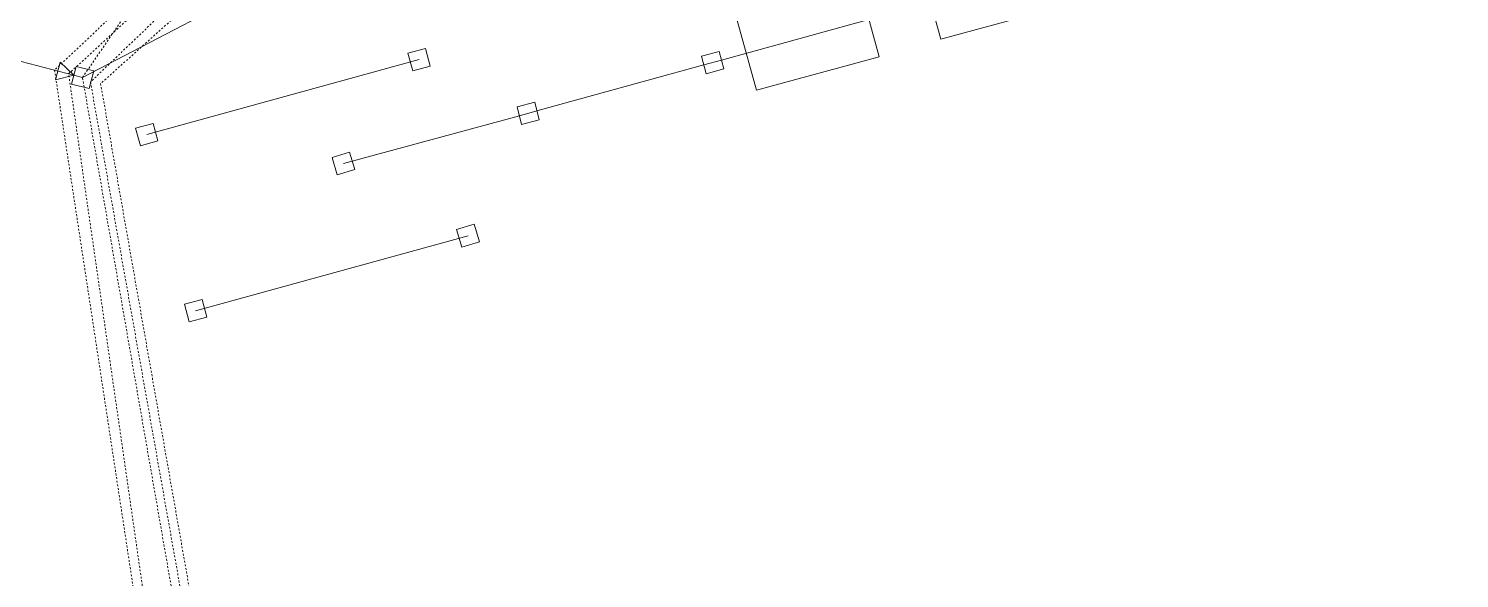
# Model space of a CAD drawing. Header units: metres. Extents: x 2698523 to 2699102, y 1261619 to 1261959.
# Drawn here: x 2698822.1 to 2698900.6, y 1261833.1 to 1261863.3 of the extents above; entities that cross this region are included whole.
import ezdxf

# ---------------------------------------------------------------- set-up
doc = ezdxf.new("R2010")
doc.units = ezdxf.units.M
doc.linetypes.add('DGN Style 3', pattern=[10.7016, 7.644, -3.0576])
doc.linetypes.add('DGN Style 6', pattern=[14.538888, 0.007644, -3.0576, 5.3508, -3.0576, 0.007644, -3.0576])
for name, color, linetype, lineweight, true_color in [('leitung', 7, 'Continuous', 5, 0x000000), ('masten', 7, 'Continuous', 5, 0x000000), ('uw_grueze', 7, 'Continuous', 5, 0x000000)]:
    doc.layers.add(name, color=color, linetype=linetype, lineweight=lineweight, true_color=true_color)

msp = doc.modelspace()

# ---------------------------------------------------------------- linework, layer by layer
at = {"layer": 'leitung', "linetype": 'DGN Style 3', "ltscale": 0.005}
for points in [[(2698845.087, 1261874.655), (2698834.948, 1261871.892), (2698823.489, 1261861.038), (2698828.644, 1261827.114)], [(2698829.103, 1261827.195), (2698824.261, 1261860.837), (2698835.192, 1261870.922), (2698845.34, 1261873.683)], [(2698845.591, 1261872.719), (2698835.438, 1261869.953), (2698825.46, 1261860.39), (2698831.254, 1261827.717), (2698831.252, 1261827.714)], [(2698845.842, 1261871.754), (2698835.685, 1261868.986), (2698826.017, 1261860.3), (2698831.706, 1261827.915)]]:
    msp.add_lwpolyline(points, dxfattribs=at)
at = {"layer": 'leitung', "linetype": 'DGN Style 6', "ltscale": 0.005}
msp.add_lwpolyline([(2698830.776, 1261827.605), (2698825.023, 1261860.638), (2698833.944, 1261873.709)], dxfattribs=at)
at = {"layer": 'leitung', "flags": 128}
msp.add_lwpolyline([(2698836.424, 1261866.586), (2698825.023, 1261860.638)], dxfattribs=at)
at = {"layer": 'masten'}
for p, q in [((2698825.023, 1261860.638), (2698819.219, 1261862.15)), ((2698824.415, 1261860.28), (2698824.667, 1261861.248)), ((2698824.667, 1261861.248), (2698825.635, 1261860.996)), ((2698825.383, 1261860.028), (2698825.635, 1261860.996)), ((2698824.415, 1261860.28), (2698825.383, 1261860.028))]:
    msp.add_line(p, q, dxfattribs=at)
at = {"layer": 'masten', "extrusion": (0, 0, -1)}
for p, q in [((2698823.798, 1261861.474), (2698823.546, 1261860.506)), ((2698823.546, 1261860.506), (2698824.539, 1261860.764)), ((2698824.539, 1261860.764), (2698823.798, 1261861.474))]:
    msp.add_line(p, q, dxfattribs=at)
at = {"layer": 'uw_grueze'}
for p, q in [((2698842.875, 1261861.967), (2698843.839, 1261862.233)), ((2698843.141, 1261861.003), (2698842.875, 1261861.967)), ((2698844.105, 1261861.269), (2698843.839, 1261862.233)), ((2698858.985, 1261861.811), (2698859.95, 1261862.074)), ((2698859.248, 1261860.846), (2698858.985, 1261861.811)), ((2698860.213, 1261861.109), (2698859.95, 1261862.074)), ((2698843.141, 1261861.003), (2698844.105, 1261861.269)), ((2698859.248, 1261860.846), (2698860.213, 1261861.109)), ((2698848.871, 1261859.036), (2698849.842, 1261859.276)), ((2698850.082, 1261858.305), (2698849.842, 1261859.276)), ((2698849.111, 1261858.065), (2698848.871, 1261859.036)), ((2698827.931, 1261857.852), (2698828.895, 1261858.118)), ((2698828.197, 1261856.888), (2698827.931, 1261857.852)), ((2698829.161, 1261857.154), (2698828.895, 1261858.118)), ((2698849.111, 1261858.065), (2698850.082, 1261858.305)), ((2698828.197, 1261856.888), (2698829.161, 1261857.154)), ((2698838.717, 1261856.253), (2698839.675, 1261856.54)), ((2698839.004, 1261855.295), (2698838.717, 1261856.253)), ((2698839.962, 1261855.582), (2698839.675, 1261856.54)), ((2698839.004, 1261855.295), (2698839.962, 1261855.582)), ((2698845.55, 1261852.288), (2698846.508, 1261852.577)), ((2698845.84, 1261851.33), (2698845.55, 1261852.288)), ((2698846.797, 1261851.62), (2698846.508, 1261852.577)), ((2698845.84, 1261851.33), (2698846.797, 1261851.62)), ((2698830.616, 1261848.185), (2698831.58, 1261848.45)), ((2698830.882, 1261847.221), (2698830.616, 1261848.185)), ((2698831.846, 1261847.486), (2698831.58, 1261848.45)), ((2698830.882, 1261847.221), (2698831.846, 1261847.486))]:
    msp.add_line(p, q, dxfattribs=at)
at = {"layer": 'uw_grueze', "linetype": 'Continuous', "flags": 128}
for points in [[(2698839.339, 1261855.917), (2698848.992, 1261858.54), (2698849.957, 1261858.806), (2698859.115, 1261861.327), (2698860.08, 1261861.593), (2698869.238, 1261864.114), (2698870.203, 1261864.38), (2698879.362, 1261866.902), (2698889.486, 1261869.687), (2698900.573, 1261872.742)], [(2698870.26, 1261869.483), (2698877.009, 1261871.34), (2698878.866, 1261864.574), (2698872.118, 1261862.738), (2698870.259, 1261869.483)], [(2698860.138, 1261866.69), (2698866.887, 1261868.547), (2698868.744, 1261861.78), (2698861.996, 1261859.945), (2698860.137, 1261866.69)], [(2698828.546, 1261857.503), (2698843.49, 1261861.618)], [(2698831.231, 1261847.835), (2698846.175, 1261851.95)]]:
    msp.add_lwpolyline(points, dxfattribs=at)

doc.saveas('drawing.dxf')
